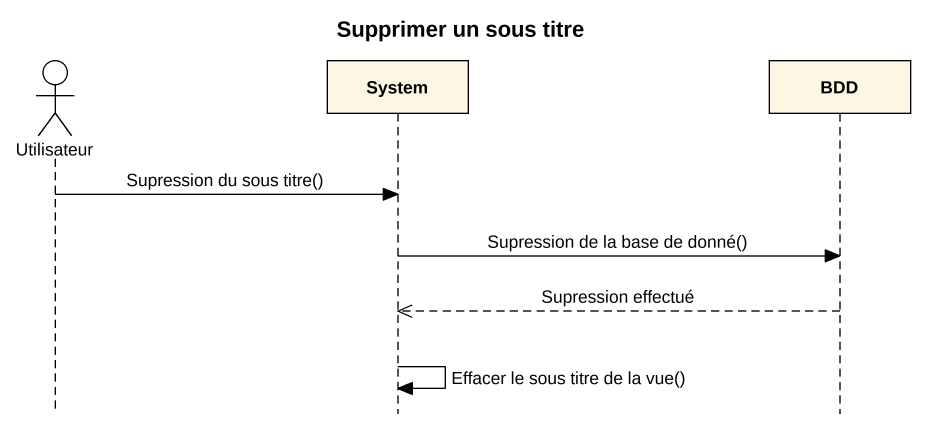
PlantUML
@startuml
title Supprimer un sous titre
hide footbox
actor Utilisateur
participant System
participant BDD

Utilisateur -> System : Supression du sous titre()
System -> BDD : Supression de la base de donné()
BDD -->> System : Supression effectué
System -> System : Effacer le sous titre de la vue()
@enduml
